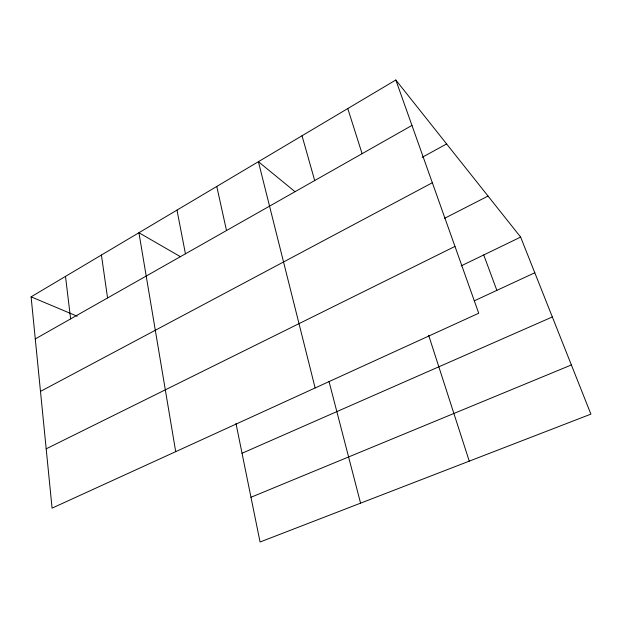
<?xml version="1.0" encoding="UTF-8"?>
<svg xmlns="http://www.w3.org/2000/svg" width="622" height="622" viewBox="0 0 622 622"><rect width="100%" height="100%" fill="white"/><g stroke="black" fill="none" stroke-linecap="round" stroke-linejoin="round"><path stroke-width="0.93" d="M395.817 79.997L478.722 313.231L52.069 508.135L31.1 296.842L395.817 79.997L520.637 237.091L590.9 414.128L260.066 542.003L235.979 423.434M35.275 338.928L411.966 125.419M422.237 157.304L446.627 143.939M40.484 391.401L432.344 182.751M444.629 218.283L488.045 196.07M46.183 448.827L454.977 246.421M461.135 265.889L520.637 237.091M474.205 300.877L534.796 272.77M242.036 453.259L552.336 316.956M250.977 497.273L571.385 364.951M31.1 296.842L77.19 316.225M180.543 256.762L138.924 232.729L175.707 451.658M294.929 191.607L258.402 161.697L315.136 387.965M483.729 254.958L496.861 290.365M428.651 335.258L469.268 461.143M347.776 108.562L362.105 153.673M302.028 135.759L314.693 180.551M328.999 381.372L360.573 503.151M216.767 186.452L226.509 230.537M176.982 210.104L185.442 253.815M101.409 255.036L107.567 297.954M65.497 276.386L70.628 318.892"/></g></svg>
